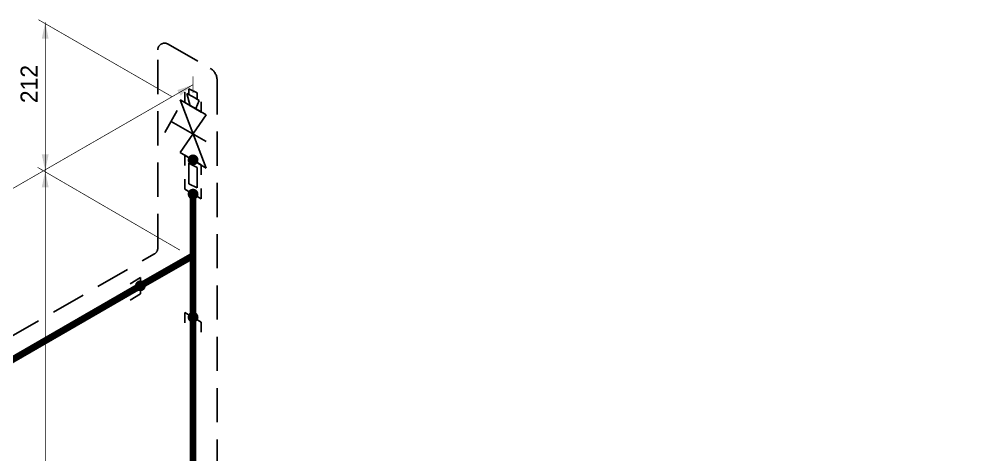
# Model space of a CAD drawing. Extents: x 0 to 844, y -42 to 494.
# Drawn here: x 182.4 to 323.7, y 265.1 to 328.7 of the extents above; entities that cross this region are included whole.
import ezdxf

# ---------------------------------------------------------------- set-up
doc = ezdxf.new("R2010")
doc.units = 0
doc.header["$LTSCALE"] = 10
doc.header["$MEASUREMENT"] = 0
doc.linetypes.add('DASHED', pattern=[0.75, 0.5, -0.25])
for name, color, linetype in [('DIMENSION', 2, 'Continuous'), ('HEAT_TRACE', 3, 'DASHED'), ('PIPE', 7, 'Continuous'), ('WELDS', 7, 'Continuous')]:
    doc.layers.add(name, color=color, linetype=linetype)
doc.styles.add('framdcn', font='', dxfattribs={"height": 2.4})
doc.styles.get("Standard").update_dxf_attribs({"font": ''})
doc.styles.get('framdcn').set_extended_font_data('Franklin Gothic Medium Cond')
doc.styles.get('Standard').set_extended_font_data('Franklin Gothic Medium Cond')

# ---------------------------------------------------------------- blocks, each defined once
blk = doc.blocks.new('block30')
at = {"layer": 'PIPE', "linetype": 'ByBlock', "flags": 128}
for points in [[(-0.9, 0.5), (0, 0)], [(-0.4, -1.3), (-0.9, 0.5)], [(-0.6, 1.2), (-0.6, 0.3)], [(0.6, 0.6), (-0.6, 1.2)], [(0, 0), (0.9, -0.5)], [(0.6, -0.3), (0.6, 0.6)], [(0.4, -1.7), (-0.4, -1.3)], [(0.9, -0.5), (0.4, -1.7)]]:
    blk.add_lwpolyline(points, dxfattribs=at)
at = {"flags": 1}
for tag in ['Tag', 'UCI', 'Pipe Ref', 'Description', 'Key']:
    blk.add_attdef(tag, (0, 0), '', height=1, dxfattribs=at)
blk = doc.blocks.new('block31')
at = {"layer": 'PIPE', "linetype": 'ByBlock', "flags": 128}
for points in [[(0, -1.5), (0, 0)], [(-0.7, -1.1), (1.2, -2.2)], [(3.1, -11.1), (-0.7, -1.1)], [(2.4, -1.4), (2.4, -2.9)], [(-1.1, -2.7), (-2.9, -5.9)], [(2.4, -2.9), (0, -1.5)], [(1.2, -2.2), (3.1, -3.3)], [(3.1, -3.3), (-0.7, -8.8)], [(-2, -4.3), (3.1, -7.2)], [(-0.7, -8.8), (3.1, -11.1)], [(0, -9.2), (0, -10.7)], [(2.4, -10.6), (0, -9.2)], [(2.4, -12.1), (2.4, -10.6)]]:
    blk.add_lwpolyline(points, dxfattribs=at)
at = {"flags": 1}
for tag in ['Tag', 'UCI', 'Pipe Ref', 'Description', 'Key']:
    blk.add_attdef(tag, (0, 0), '', height=1, dxfattribs=at)
blk = doc.blocks.new('block32')
at = {"layer": 'PIPE', "linetype": 'ByBlock', "flags": 128}
for points in [[(-0.6, 0.3), (0, 0)], [(-0.6, -2.7), (-0.6, 0.3)], [(0, 0), (0.6, -0.3)], [(0.6, -0.3), (0.6, -3.3)], [(0.6, -3.3), (-0.6, -2.7)]]:
    blk.add_lwpolyline(points, dxfattribs=at)
at = {"flags": 1}
for tag in ['Tag', 'UCI', 'Pipe Ref', 'Description', 'Key']:
    blk.add_attdef(tag, (0, 0), '', height=1, dxfattribs=at)
blk = doc.blocks.new('block33')
at = {"layer": 'PIPE', "linetype": 'ByBlock', "flags": 128}
for points in [[(0, -1.5), (0, 0)], [(2.4, -1.4), (2.4, -2.9)], [(2.4, -2.9), (0, -1.5)], [(-6.5, -14.4), (-8, -15.3)], [(-6.5, -16.8), (-6.5, -14.4)], [(-8, -17.7), (-6.5, -16.8)], [(0, -19.5), (0, -21)], [(2.4, -20.9), (0, -19.5)], [(2.4, -22.4), (2.4, -20.9)]]:
    blk.add_lwpolyline(points, dxfattribs=at)
at = {"layer": 'PIPE', "linetype": 'ByBlock', "const_width": 1, "flags": 128}
for points in [[(1.2, -11.2), (1.2, -2.2)], [(-6.5, -15.6), (1.2, -11.2)], [(1.2, -20.2), (1.2, -11.2)]]:
    blk.add_lwpolyline(points, dxfattribs=at)
at = {"flags": 1}
for tag in ['Tag', 'UCI', 'Pipe Ref', 'Description', 'Key']:
    blk.add_attdef(tag, (0, 0), '', height=1, dxfattribs=at)
blk = doc.blocks.new('block34')
at = {"layer": 'PIPE', "linetype": 'ByBlock', "const_width": 1, "flags": 128}
blk.add_lwpolyline([(-37.2, -21.5), (0, 0)], dxfattribs=at)
at = {"flags": 1}
for tag in ['Tag', 'UCI', 'Pipe Ref', 'Description', 'Key']:
    blk.add_attdef(tag, (0, 0), '', height=1, dxfattribs=at)
blk = doc.blocks.new('block39')
at = {"layer": 'PIPE', "linetype": 'ByBlock', "const_width": 1, "flags": 128}
blk.add_lwpolyline([(0, -60.2), (0, 0)], dxfattribs=at)
at = {"flags": 1}
for tag in ['Tag', 'UCI', 'Pipe Ref', 'Description', 'Key']:
    blk.add_attdef(tag, (0, 0), '', height=1, dxfattribs=at)
blk = doc.blocks.new('block71')
at = {"layer": 'PIPE', "linetype": 'ByBlock', "const_width": 1, "flags": 128}
for points in [[(131, 75.6), (64.4, 37.2)], [(64.4, 37.2), (0, 0)]]:
    blk.add_lwpolyline(points, dxfattribs=at)
at = {"flags": 1}
for tag in ['Tag', 'UCI', 'Pipe Ref', 'Description', 'Key']:
    blk.add_attdef(tag, (0, 0), '', height=1, dxfattribs=at)
blk = doc.blocks.new('block94')
at = {"layer": 'WELDS'}
h = blk.add_hatch(color=256, dxfattribs=at)
edge = h.paths.add_edge_path(flags=0)
edge.add_arc((0, 0), 0.8, 0, 360)
at = {"flags": 1}
for tag in ['Tag', 'UCI', 'Pipe Ref', 'Description', 'Key']:
    blk.add_attdef(tag, (0, 0), '', height=1, dxfattribs=at)
blk = doc.blocks.new('block95')
at = {"layer": 'WELDS'}
h = blk.add_hatch(color=256, dxfattribs=at)
edge = h.paths.add_edge_path(flags=0)
edge.add_arc((0, 0), 0.8, 0, 360)
at = {"flags": 1}
for tag in ['Tag', 'UCI', 'Pipe Ref', 'Description', 'Key']:
    blk.add_attdef(tag, (0, 0), '', height=1, dxfattribs=at)
blk = doc.blocks.new('block96')
at = {"layer": 'WELDS'}
h = blk.add_hatch(color=256, dxfattribs=at)
edge = h.paths.add_edge_path(flags=0)
edge.add_arc((0, 0), 0.8, 0, 360)
at = {"flags": 1}
for tag in ['Tag', 'UCI', 'Pipe Ref', 'Description', 'Key']:
    blk.add_attdef(tag, (0, 0), '', height=1, dxfattribs=at)
blk = doc.blocks.new('block98')
at = {"layer": 'WELDS'}
h = blk.add_hatch(color=256, dxfattribs=at)
edge = h.paths.add_edge_path(flags=0)
edge.add_arc((0, 0), 0.8, 0, 360)
at = {"flags": 1}
for tag in ['Tag', 'UCI', 'Pipe Ref', 'Description', 'Key']:
    blk.add_attdef(tag, (0, 0), '', height=1, dxfattribs=at)

msp = doc.modelspace()

# ---------------------------------------------------------------- hatches: boundary and pattern name
at = {"layer": 'DIMENSION'}
for points in [[(186.2, 328.3), (186.7, 325.9), (185.7, 325.9)], [(207.8, 319.2), (206, 317.6), (205.5, 318.4)], [(186.2, 306.6), (185.7, 309), (186.7, 309)], [(186.2, 306.6), (186.7, 304.2), (185.7, 304.2)]]:
    msp.add_hatch(color=256, dxfattribs=at).paths.add_polyline_path(points)

# ---------------------------------------------------------------- linework, layer by layer
at = {"layer": 'DIMENSION', "linetype": 'ByBlock', "const_width": 0.1, "flags": 128}
for points in [[(204.8, 317.4), (185.2, 328.7)], [(186.2, 328.3), (186.2, 306.6)], [(207.8, 318), (207.8, 320.4)], [(207.8, 319.2), (38.8, 221.8)], [(205.9, 295), (185.1, 307.1)], [(186.2, 306.6), (186.2, 228.4)]]:
    msp.add_lwpolyline(points, dxfattribs=at)
at = {"layer": 'HEAT_TRACE'}
msp.add_lwpolyline([(38, 199.7), (202.15, 294.45, 0.267977), (202.65, 295.31), (202.65, 324.27, -0.57735), (204.15, 325.13), (210.31, 321.58, -0.267949), (211.31, 319.85), (211.31, 224.15, 0.267949), (212.31, 222.42), (270.93, 188.58, -0.267949), (271.93, 186.85), (271.93, 157.29)], format="xyb", dxfattribs=at)

# ---------------------------------------------------------------- block references
at = {"layer": 'PIPE'}
for name, p in [('block31', (206.6, 318.1)), ('block30', (207.8, 317.4)), ('block32', (207.8, 307.4)), ('block33', (206.6, 305.4)), ('block34', (200.1, 289.8)), ('block39', (207.8, 285.2)), ('block71', (292.4, 189.8))]:
    msp.add_blockref(name, p, dxfattribs=at)
at = {"layer": 'WELDS'}
for name, p in [('block94', (207.8, 308.2)), ('block95', (207.8, 303.2)), ('block96', (200.1, 289.8)), ('block98', (207.8, 285.2))]:
    msp.add_blockref(name, p, dxfattribs=at)

# ---------------------------------------------------------------- texts
at = {"layer": 'DIMENSION', "style": 'framdcn'}
msp.add_text('212', height=2.5, rotation=90, dxfattribs=at).set_placement((185.1, 316.5))

doc.saveas('drawing.dxf')
